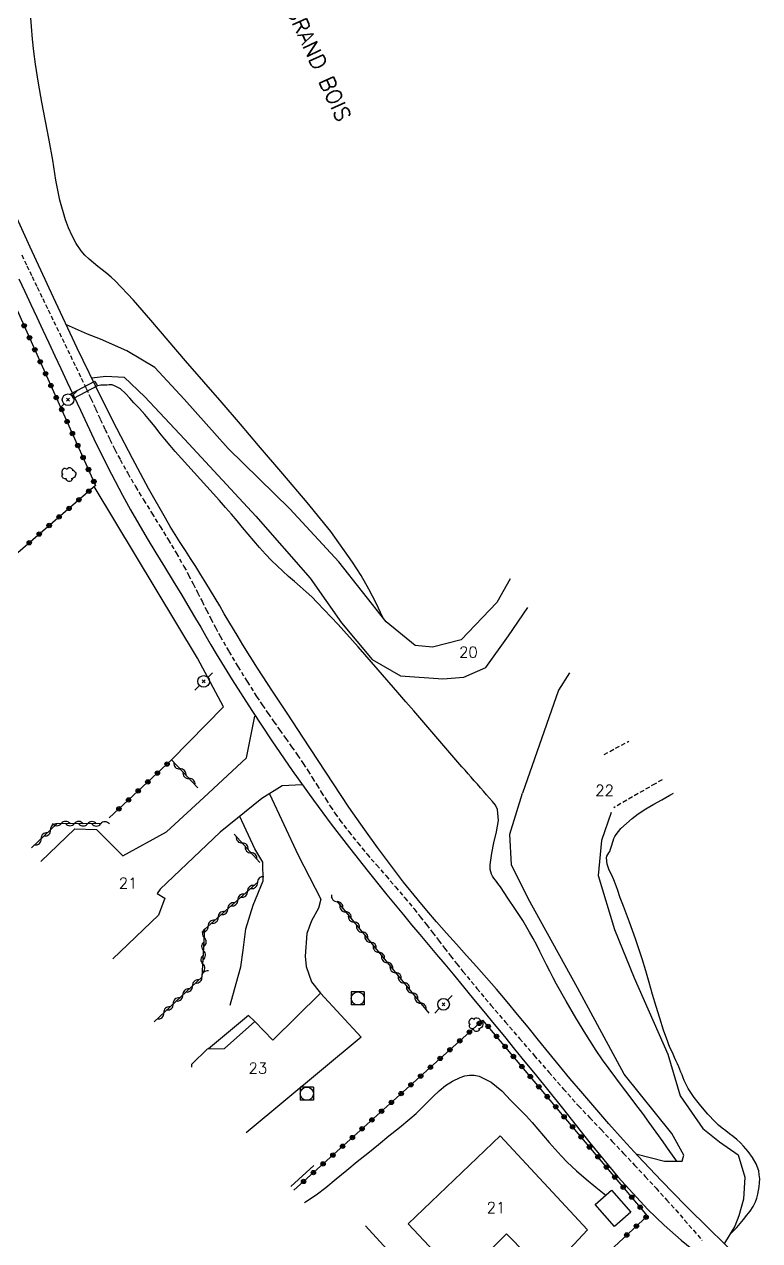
# Model space of a CAD drawing. Header units: millimetres. Extents: x 157000 to 158000, y 155000 to 156000.
# Drawn here: x 157138.7 to 157222.7, y 155485.5 to 155624.5 of the extents above; entities that cross this region are included whole.
import ezdxf
from ezdxf.enums import TextEntityAlignment as Align

# ---------------------------------------------------------------- set-up
doc = ezdxf.new("R2010")
doc.units = ezdxf.units.MM
doc.linetypes.add('DASHED', pattern=[0.75, 0.5, -0.25])
doc.layers.get('0').update_dxf_attribs({"linetype": 'CONTINUOUS'})
for name, color, linetype in [('W0001', 6, 'DASHED'), ('W0008', 7, 'CONTINUOUS'), ('W0017', 7, 'CONTINUOUS'), ('W0101', 7, 'CONTINUOUS'), ('W0104', 1, 'CONTINUOUS'), ('W0112', 1, 'DASHED'), ('W0211', 2, 'CONTINUOUS'), ('W0300', 7, 'CONTINUOUS'), ('W0303', 7, 'CONTINUOUS'), ('W0310', 3, 'CONTINUOUS'), ('W0323', 7, 'CONTINUOUS'), ('W0330', 7, 'CONTINUOUS'), ('W0402', 7, 'CONTINUOUS'), ('W0420', 7, 'CONTINUOUS'), ('W0473', 7, 'CONTINUOUS'), ('W0989', 7, 'CONTINUOUS'), ('W0991', 7, 'CONTINUOUS')]:
    doc.layers.add(name, color=color, linetype=linetype)
doc.styles.get("Standard").update_dxf_attribs({"font": 'romans.shx', "width": 0.85})

# ---------------------------------------------------------------- blocks, each defined once
blk = doc.blocks.new('T420')
for p, q in [((0.75, 0.75), (-0.75, 0.75)), ((-0.75, 0.75), (-0.75, -0.75)), ((0.75, 0.75), (0.75, -0.75)), ((0.75, -0.75), (-0.75, -0.75))]:
    blk.add_line(p, q)
blk.add_ellipse((0, 0), major_axis=(-0.53, 0.53), ratio=1, start_param=3.926991, end_param=10.210176)
blk = doc.blocks.new('T300')
for p, q in [((-0.8, 0.51), (-0.86, 0.34)), ((-0.86, 0.34), (-0.86, 0.17)), ((-0.86, 0.17), (-0.74, 0.06)), ((-0.69, 0.63), (-0.8, 0.51)), ((-0.8, -0.06), (-0.74, 0.06)), ((-0.74, 0.06), (-0.69, 0.11)), ((-0.57, 0.69), (-0.69, 0.63)), ((-0.46, 0.69), (-0.57, 0.69)), ((-0.29, 0.63), (-0.46, 0.69)), ((-0.29, 0.63), (-0.17, 0.74)), ((-0.23, 0.57), (-0.29, 0.63)), ((-0.17, 0.74), (-0.06, 0.8)), ((-0.06, 0.8), (0.06, 0.8)), ((0.06, 0.8), (0.23, 0.74)), ((0.23, 0.74), (0.34, 0.63)), ((0.34, 0.63), (0.4, 0.51)), ((0.46, 0.46), (0.34, 0.46)), ((0.4, 0.51), (0.4, 0.46)), ((0.57, 0.4), (0.46, 0.46)), ((0.57, 0.4), (0.69, 0.29)), ((0.69, 0.29), (0.74, 0.17)), ((0.74, 0.06), (0.69, -0.17)), ((0.74, 0.17), (0.74, 0.06)), ((-0.8, -0.17), (-0.8, -0.06)), ((-0.8, -0.23), (-0.8, -0.17)), ((-0.74, -0.34), (-0.8, -0.23)), ((-0.69, -0.4), (-0.74, -0.34)), ((-0.51, -0.46), (-0.69, -0.4)), ((-0.4, -0.46), (-0.51, -0.46)), ((-0.4, -0.46), (-0.34, -0.46)), ((-0.34, -0.46), (-0.34, -0.4)), ((-0.34, -0.51), (-0.34, -0.46)), ((-0.29, -0.63), (-0.34, -0.51)), ((-0.17, -0.74), (-0.29, -0.63)), ((-0.06, -0.8), (-0.17, -0.74)), ((0.06, -0.8), (-0.06, -0.8)), ((0.17, -0.74), (0.06, -0.8)), ((0.23, -0.69), (0.17, -0.74)), ((0.29, -0.46), (0.23, -0.46)), ((0.29, -0.63), (0.23, -0.69)), ((0.46, -0.4), (0.29, -0.46)), ((0.34, -0.51), (0.29, -0.63)), ((0.34, -0.51), (0.34, -0.46)), ((0.57, -0.34), (0.46, -0.4)), ((0.63, -0.29), (0.57, -0.34)), ((0.69, -0.17), (0.63, -0.29))]:
    blk.add_line(p, q)
blk = doc.blocks.new('T473')
for p, q in [((-0.166667, 0.166667), (0.166667, -0.166667)), ((-0.166667, -0.166667), (0.166667, 0.166667)), ((0.500001, 0.500001), (1.000002, 1.000002)), ((-1.000002, -1.000002), (-0.500001, -0.500001))]:
    blk.add_line(p, q)
blk.add_ellipse((0, 0), major_axis=(0.471405, 0.471405), ratio=1, start_param=5.4977871438, end_param=11.780972451)
blk = doc.blocks.new('t310o')
at = {"color": 0, "linetype": 'Continuous'}
for centre, start, end in [((-0.5, 0.38), 216.8699, 323.1304), ((0.5, -0.37), 36.8699, 143.1303)]:
    blk.add_arc(centre, 0.625, start, end, dxfattribs=at)
blk = doc.blocks.new('t323o')
at = {"color": 0, "linetype": 'Continuous'}
for radius in [0.25, 0.15]:
    blk.add_circle((0, 0), radius, dxfattribs=at)

msp = doc.modelspace()

# ---------------------------------------------------------------- linework, layer by layer
at = {"layer": 'W0001'}
msp.add_lwpolyline([(157138.42, 155598.11), (157139.01, 155596.88), (157139.6, 155595.65), (157140.19, 155594.43), (157140.82, 155593.12), (157141.45, 155591.82), (157142.08, 155590.52), (157142.72, 155589.22), (157143.35, 155587.92), (157143.98, 155586.62), (157144.61, 155585.32), (157145.23, 155584.02), (157145.79, 155582.85), (157146.33, 155581.69), (157146.86, 155580.51), (157147.4, 155579.34), (157147.95, 155578.18), (157148.5, 155577.01), (157149.07, 155575.86), (157149.67, 155574.72), (157150.53, 155573.16), (157151.43, 155571.63), (157152.35, 155570.11), (157153.29, 155568.6), (157154.23, 155567.09), (157155.16, 155565.58), (157156.07, 155564.05), (157156.95, 155562.51), (157157.49, 155561.53), (157158.01, 155560.53), (157158.52, 155559.53), (157159.02, 155558.53), (157159.52, 155557.53), (157160.03, 155556.53), (157160.55, 155555.53), (157161.09, 155554.55), (157162.09, 155552.8), (157163.12, 155551.07), (157164.18, 155549.35), (157165.26, 155547.65), (157165.9, 155546.68), (157166.56, 155545.72), (157167.23, 155544.76), (157167.9, 155543.81), (157168.58, 155542.86), (157169.25, 155541.91), (157169.92, 155540.96), (157170.57, 155539.99), (157171.1, 155539.19), (157171.62, 155538.37), (157172.13, 155537.55), (157172.64, 155536.73), (157173.15, 155535.91), (157173.67, 155535.1), (157174.21, 155534.3), (157174.77, 155533.52), (157175.78, 155532.2), (157176.81, 155530.91), (157177.87, 155529.64), (157178.95, 155528.39), (157180.04, 155527.14), (157181.12, 155525.89), (157182.19, 155524.63), (157183.24, 155523.36), (157183.95, 155522.47), (157184.65, 155521.58), (157185.34, 155520.69), (157186.03, 155519.79), (157186.72, 155518.89), (157187.42, 155518), (157188.12, 155517.11), (157188.83, 155516.23), (157190.42, 155514.29), (157192.03, 155512.38), (157193.66, 155510.47), (157195.29, 155508.57), (157196.96, 155506.63), (157198.64, 155504.7), (157200.32, 155502.78), (157202.02, 155500.87), (157203.31, 155499.51), (157204.61, 155498.15), (157205.89, 155496.79), (157207.18, 155495.43), (157208.42, 155494.1), (157209.66, 155492.78), (157210.89, 155491.44), (157212.11, 155490.1), (157213.14, 155488.96), (157214.15, 155487.8), (157215.16, 155486.64), (157216.16, 155485.48)], dxfattribs=at)
at = {"layer": 'W0008'}
for points in [[(157219.9, 155483.96), (157217.07, 155486.7), (157214.27, 155489.48), (157211.52, 155492.3), (157208.81, 155495.16), (157207.14, 155496.97), (157205.5, 155498.82), (157203.88, 155500.68), (157202.28, 155502.55), (157201.06, 155504), (157199.85, 155505.45), (157198.66, 155506.91), (157197.47, 155508.37), (157196.27, 155509.84), (157195.08, 155511.3), (157193.87, 155512.75), (157192.65, 155514.2), (157191.53, 155515.5), (157190.39, 155516.78), (157189.25, 155518.06), (157188.09, 155519.33), (157186.95, 155520.6), (157185.81, 155521.89), (157184.69, 155523.19), (157183.59, 155524.51), (157182.05, 155526.44), (157180.54, 155528.41), (157179.07, 155530.4), (157177.63, 155532.4), (157175.81, 155535.01), (157174.04, 155537.66), (157172.3, 155540.32), (157170.55, 155542.98), (157168.82, 155545.61), (157167.09, 155548.25), (157165.37, 155550.9), (157163.69, 155553.57), (157163.15, 155554.45), (157162.61, 155555.33), (157162.09, 155556.21), (157161.56, 155557.1), (157161.04, 155557.99), (157160.52, 155558.88), (157159.99, 155559.76), (157159.45, 155560.64), (157158.88, 155561.57), (157158.3, 155562.49), (157157.71, 155563.4), (157157.12, 155564.32), (157156.53, 155565.23), (157155.95, 155566.15), (157155.38, 155567.08), (157154.83, 155568.02), (157152.92, 155571.41), (157151.08, 155574.83), (157149.29, 155578.28), (157147.54, 155581.76), (157144.75, 155587.47), (157142.04, 155593.23), (157139.39, 155599.01), (157136.77, 155604.81)], [(157138.09, 155595.39), (157138.78, 155593.92), (157139.47, 155592.46), (157140.15, 155590.99), (157140.83, 155589.52), (157141.51, 155588.05), (157142.2, 155586.58), (157142.88, 155585.12), (157143.58, 155583.66), (157145.13, 155580.38), (157146.68, 155577.11), (157148.26, 155573.85), (157149.94, 155570.64), (157150.85, 155568.98), (157151.8, 155567.33), (157152.76, 155565.7), (157153.74, 155564.07), (157154.73, 155562.45), (157155.72, 155560.83), (157156.71, 155559.21), (157157.68, 155557.59), (157158.28, 155556.58), (157158.87, 155555.57), (157159.45, 155554.56), (157160.04, 155553.54), (157160.63, 155552.53), (157161.23, 155551.53), (157161.84, 155550.53), (157162.46, 155549.54), (157164.7, 155546.05), (157166.99, 155542.59), (157169.33, 155539.18), (157171.74, 155535.8), (157173.78, 155533.05), (157175.87, 155530.34), (157178, 155527.66), (157180.14, 155524.99), (157181.08, 155523.84), (157182.02, 155522.7), (157182.96, 155521.56), (157183.91, 155520.43), (157184.86, 155519.3), (157185.82, 155518.17), (157186.76, 155517.04), (157187.71, 155515.91), (157188.88, 155514.48), (157190.05, 155513.06), (157191.22, 155511.63), (157192.39, 155510.2), (157193.56, 155508.77), (157194.73, 155507.34), (157195.9, 155505.91), (157197.07, 155504.49), (157200.22, 155500.58), (157203.32, 155496.62), (157206.52, 155492.73), (157209.94, 155489.03), (157211.8, 155487.23), (157213.75, 155485.51), (157215.76, 155483.87)]]:
    msp.add_lwpolyline(points, dxfattribs=at)
at = {"layer": 'W0017'}
for points in [[(157194.24, 155561.09), (157192.72, 155558.39), (157188.63, 155554.14), (157185.35, 155553.28), (157183.36, 155553.48), (157180.04, 155556.19), (157174.65, 155563.02), (157169.07, 155569.11), (157162.02, 155575.99), (157157, 155581.61), (157153.62, 155585.23), (157150.45, 155587.14), (157147.43, 155588.49), (157145.93, 155589.04), (157143.53, 155590.13)], [(157146.43, 155584.06), (157148.02, 155584.27), (157150.13, 155584.13), (157152.49, 155581.88), (157157.02, 155577.05), (157165.17, 155568.26), (157171.38, 155561.18), (157174.95, 155556.08), (157178.47, 155551.87), (157181.71, 155550.01), (157186.52, 155549.65), (157188.92, 155549.84), (157191.45, 155550.95), (157194.02, 155554.59), (157196.23, 155557.81)], [(157201, 155550.37), (157199.76, 155548.36), (157195.63, 155536.59)], [(157140.61, 155528.79), (157144.5, 155532.52), (157146.96, 155532.44), (157149.99, 155529.42), (157154.98, 155532.18), (157159.22, 155536.1), (157164.09, 155540.62), (157165.04, 155545.38)], [(157170.45, 155537.56), (157168.19, 155537.44), (157165.84, 155535.97), (157161.08, 155532.14), (157154.23, 155525.61), (157153.9, 155525.14), (157154.78, 155524.59), (157154.03, 155522.66), (157148.83, 155517.67)], [(157166.72, 155536.52), (157170.01, 155529.51), (157172.6, 155524.48), (157172.34, 155523.45), (157171.52, 155522.01), (157170.99, 155520.57), (157170.8, 155517.95), (157170.93, 155516.78), (157171.54, 155515.05), (157172.54, 155513.74)], [(157208.59, 155495.38), (157211.85, 155494.54), (157213.87, 155494.53), (157214.07, 155495.24), (157212.69, 155497.7), (157207.26, 155504.47), (157201.91, 155514.35), (157196.29, 155524.57), (157194.37, 155528.4), (157194.19, 155531.9), (157195.63, 155536.59)], [(157162.23, 155512.37), (157162.92, 155514.83), (157163.45, 155516.74), (157163.72, 155518.65), (157164.02, 155521.09), (157164.86, 155523.8), (157166, 155526.59), (157165.95, 155528.72), (157165.07, 155530.24), (157163.33, 155533.95)], [(157205.75, 155534.39), (157204.65, 155531.17), (157204.28, 155527.18), (157206.15, 155521.01), (157208.41, 155515.48), (157212.23, 155506.78), (157213.64, 155502.01), (157216.23, 155498.29), (157218.14, 155496.74), (157220.29, 155495.27), (157221.03, 155492.7), (157220.89, 155490.19), (157220.34, 155488.29), (157219.88, 155487.11), (157218.7, 155485.17)], [(157177.69, 155487.13), (157182.25, 155482.17), (157176.83, 155477.44), (157186.83, 155466.37)]]:
    msp.add_lwpolyline(points, dxfattribs=at)
at = {"layer": 'W0101'}
for points in [[(157157.84, 155505.29), (157157.85, 155505.63), (157159.65, 155507.36), (157161.58, 155507.4), (157165.05, 155510.51), (157167.12, 155508.37), (157172.54, 155513.74), (157177.22, 155508.71)], [(157177.22, 155508.71), (157164.07, 155497.78)]]:
    msp.add_lwpolyline(points, dxfattribs=at)
msp.add_lwpolyline([(157203.07, 155486.71), (157193.09, 155497.45), (157182.56, 155487.39), (157188.54, 155481.03), (157193.81, 155486.24), (157198.32, 155481.61)], close=True, dxfattribs=at)
at = {"layer": 'W0104'}
msp.add_lwpolyline([(157165.05, 155510.51), (157164.33, 155511.2), (157159.78, 155507.36)], dxfattribs=at)
msp.add_lwpolyline([(157206.14, 155487.07), (157203.93, 155489.6), (157205.8, 155491.23), (157208.01, 155488.7)], close=True, dxfattribs=at)
at = {"layer": 'W0112'}
for points in [[(157204.95, 155541.02), (157207.77, 155542.53)], [(157211.58, 155538.12), (157210.78, 155537.67), (157206.05, 155534.93)]]:
    msp.add_lwpolyline(points, dxfattribs=at)
at = {"layer": 'W0211'}
for points in [[(157179.67, 155556.67), (157178.91, 155558.31), (157178.09, 155559.91), (157177.19, 155561.48), (157176.23, 155563.01), (157173.73, 155566.49), (157171.03, 155569.82), (157168.25, 155573.08), (157165.49, 155576.34), (157163.42, 155578.78), (157161.33, 155581.2), (157159.23, 155583.61), (157157.12, 155586.02), (157155.15, 155588.33), (157153.19, 155590.65), (157151.19, 155592.94), (157149.1, 155595.15), (157148.63, 155595.59), (157148.13, 155596.01), (157147.62, 155596.41), (157147.11, 155596.81), (157146.61, 155597.21), (157146.11, 155597.64), (157145.65, 155598.1), (157145.23, 155598.6), (157144.66, 155599.42), (157144.18, 155600.29), (157143.77, 155601.2), (157143.41, 155602.13), (157142.77, 155604.36), (157142.32, 155606.65), (157141.96, 155608.94), (157141.57, 155611.22), (157141.15, 155613.39), (157140.73, 155615.57), (157140.33, 155617.75), (157139.99, 155619.93), (157139.81, 155621.36), (157139.67, 155622.78), (157139.54, 155624.21), (157139.42, 155625.63)], [(157213.25, 155494.53), (157212.48, 155495.65), (157211.7, 155496.76), (157210.92, 155497.87), (157210.12, 155498.97), (157209.37, 155500), (157208.6, 155501.02), (157207.83, 155502.03), (157207.06, 155503.05), (157206.28, 155504.06), (157205.52, 155505.09), (157204.78, 155506.13), (157204.06, 155507.18), (157202.86, 155509.04), (157201.72, 155510.93), (157200.61, 155512.84), (157199.52, 155514.76), (157199.13, 155515.5), (157198.74, 155516.24), (157198.37, 155516.99), (157198, 155517.74), (157197.63, 155518.49), (157197.26, 155519.24), (157196.86, 155519.98), (157196.45, 155520.71), (157195.66, 155522.03), (157194.82, 155523.32), (157193.96, 155524.6), (157193.11, 155525.89), (157192.97, 155526.09), (157192.81, 155526.29), (157192.65, 155526.49), (157192.5, 155526.68), (157192.34, 155526.89), (157192.2, 155527.11), (157192.09, 155527.34), (157192, 155527.59), (157191.95, 155527.86), (157191.93, 155528.14), (157191.94, 155528.42), (157191.97, 155528.69), (157192.02, 155528.95), (157192.06, 155529.21), (157192.1, 155529.48), (157192.14, 155529.74), (157192.35, 155530.93), (157192.67, 155532.17), (157192.88, 155533.46), (157192.76, 155534.73), (157192.55, 155535.22), (157192.22, 155535.65), (157191.86, 155536.02), (157191.53, 155536.39), (157191.19, 155536.81), (157190.84, 155537.21), (157190.49, 155537.62), (157190.13, 155538.02), (157189.78, 155538.41), (157189.42, 155538.81), (157189.07, 155539.21), (157188.71, 155539.61), (157187.8, 155540.67), (157186.88, 155541.74), (157185.97, 155542.8), (157185.06, 155543.87), (157184.14, 155544.93), (157183.23, 155545.99), (157182.31, 155547.05), (157181.39, 155548.11), (157179.13, 155550.71), (157176.87, 155553.32), (157174.57, 155555.89), (157172.19, 155558.4), (157171.56, 155559.02), (157170.91, 155559.62), (157170.24, 155560.21), (157169.57, 155560.79), (157168.9, 155561.37), (157168.24, 155561.96), (157167.59, 155562.57), (157166.96, 155563.2), (157166.27, 155563.92), (157165.6, 155564.67), (157164.95, 155565.42), (157164.3, 155566.19), (157163.66, 155566.96), (157163.02, 155567.73), (157162.38, 155568.49), (157161.72, 155569.24), (157161.01, 155570.05), (157160.29, 155570.85), (157159.56, 155571.65), (157158.84, 155572.45), (157158.11, 155573.25), (157157.39, 155574.05), (157156.67, 155574.85), (157155.96, 155575.66), (157155.37, 155576.35), (157154.79, 155577.06), (157154.22, 155577.76), (157153.65, 155578.47), (157153.07, 155579.18), (157152.49, 155579.87), (157151.88, 155580.55), (157151.25, 155581.22), (157150.76, 155581.75), (157150.26, 155582.29), (157149.69, 155582.8), (157149.04, 155583.17), (157148.74, 155583.25), (157148.43, 155583.26), (157148.13, 155583.24), (157147.84, 155583.23), (157147.64, 155583.22), (157147.45, 155583.21), (157147.26, 155583.19), (157147.07, 155583.16)], [(157219.27, 155486.11), (157219.7, 155486.53), (157220.12, 155486.96), (157220.51, 155487.41), (157220.89, 155487.88), (157221.27, 155488.35), (157221.65, 155488.83), (157221.99, 155489.34), (157222.25, 155489.9), (157222.39, 155490.32), (157222.51, 155490.75), (157222.61, 155491.18), (157222.68, 155491.62), (157222.72, 155492.07), (157222.73, 155492.53), (157222.69, 155492.98), (157222.62, 155493.42), (157222.34, 155494.23), (157221.92, 155494.96), (157221.42, 155495.63), (157220.89, 155496.26), (157220.52, 155496.65), (157220.13, 155497.01), (157219.71, 155497.35), (157219.28, 155497.67), (157218.85, 155497.99), (157218.43, 155498.31), (157218.02, 155498.66), (157217.63, 155499.03), (157216.79, 155499.92), (157215.99, 155500.86), (157215.24, 155501.83), (157214.56, 155502.86), (157214.4, 155503.16), (157214.25, 155503.46), (157214.11, 155503.77), (157213.98, 155504.08), (157213.86, 155504.39), (157213.74, 155504.7), (157213.62, 155505.02), (157213.49, 155505.33), (157213.33, 155505.68), (157213.17, 155506.04), (157213, 155506.39), (157212.84, 155506.75), (157212.68, 155507.1), (157212.52, 155507.46), (157212.37, 155507.82), (157212.23, 155508.18), (157211.76, 155509.52), (157211.31, 155510.87), (157210.9, 155512.23), (157210.5, 155513.59), (157210.11, 155514.95), (157209.71, 155516.31), (157209.29, 155517.67), (157208.86, 155519.02), (157208.53, 155519.96), (157208.2, 155520.9), (157207.86, 155521.84), (157207.51, 155522.77), (157207.16, 155523.7), (157206.81, 155524.64), (157206.47, 155525.57), (157206.14, 155526.51), (157205.87, 155527.14), (157205.55, 155527.78), (157205.3, 155528.47), (157205.23, 155529.2), (157205.28, 155529.41), (157205.39, 155529.6), (157205.51, 155529.77), (157205.61, 155529.95), (157205.7, 155530.19), (157205.78, 155530.43), (157205.85, 155530.67), (157205.92, 155530.92), (157205.99, 155531.16), (157206.08, 155531.4), (157206.19, 155531.64), (157206.32, 155531.86), (157206.86, 155532.55), (157207.5, 155533.15), (157208.17, 155533.7), (157208.86, 155534.22), (157209.73, 155534.81), (157210.64, 155535.34), (157211.57, 155535.84), (157212.48, 155536.36), (157212.89, 155536.61)], [(157170.71, 155489.78), (157170.85, 155489.9), (157172.06, 155490.7), (157173.17, 155491.52), (157174.36, 155492.52), (157175.55, 155493.51), (157176.76, 155494.49), (157177.96, 155495.47), (157179.17, 155496.44), (157180.37, 155497.42), (157181.57, 155498.39), (157182.77, 155499.38), (157183.47, 155499.99), (157184.13, 155500.63), (157184.77, 155501.29), (157185.42, 155501.94), (157186.11, 155502.58), (157186.85, 155503.17), (157187.64, 155503.69), (157188.5, 155504.11), (157189.03, 155504.28), (157189.57, 155504.37), (157190.13, 155504.37), (157190.68, 155504.25), (157192.07, 155503.57), (157193.26, 155502.58), (157194.3, 155501.47), (157195.32, 155500.43), (157196.04, 155499.71), (157196.72, 155498.97), (157197.39, 155498.21), (157198.04, 155497.44), (157198.69, 155496.67), (157199.36, 155495.9), (157200.04, 155495.16), (157200.75, 155494.44), (157201.81, 155493.45), (157202.9, 155492.49), (157204.02, 155491.56), (157205.16, 155490.67)]]:
    msp.add_lwpolyline(points, dxfattribs=at)
at = {"layer": 'W0303'}
msp.add_lwpolyline([(157171.8, 155494.06), (157169.15, 155491.65)], dxfattribs=at)
at = {"layer": 'W0310'}
for points in [[(157158.56, 155537.2), (157155.53, 155540.39)], [(157147.52, 155533.09), (157142.49, 155533.13), (157139.53, 155530.36)], [(157162.68, 155531.93), (157165.61, 155528.67)], [(157153.56, 155510.45), (157159.04, 155515.61), (157159.34, 155521.05), (157165.45, 155526.45)], [(157174.41, 155524.26), (157184.93, 155511.44)]]:
    msp.add_lwpolyline(points, dxfattribs=at)
at = {"layer": 'W0323'}
for points in [[(157136.46, 155595.02), (157146.86, 155571.78), (157132.48, 155559.33)], [(157155.53, 155540.39), (157148.43, 155533.79)], [(157201.21, 155480.19), (157209.9, 155488.29), (157191.1, 155510.67), (157169.51, 155491.22)]]:
    msp.add_lwpolyline(points, dxfattribs=at)
at = {"layer": 'W0330'}
msp.add_lwpolyline([(157155.53, 155540.39), (157161.46, 155546.48), (157158.51, 155552.01), (157146.7, 155571.64)], dxfattribs=at)
at = {"layer": 'W0402'}
msp.add_lwpolyline([(157147.07, 155583.16), (157144.32, 155581.69), (157144.03, 155582.23), (157146.78, 155583.7)], close=True, dxfattribs=at)

# ---------------------------------------------------------------- block references
at = {"layer": 'W0300'}
for p in [(157143.85, 155573), (157190.37, 155510.14)]:
    msp.add_blockref('T300', p, dxfattribs=at)
at = {"layer": 'W0310'}
for p, rotation in [((157156.5, 155539.37), 133.5453571117487), ((157157.53, 155538.29), 133.5453571117487), ((157140.63, 155531.38), 223.18396527267), ((157141.72, 155532.41), 223.18396527267), ((157142.94, 155533.13), 179.556208398514), ((157144.44, 155533.12), 179.556208398514), ((157145.94, 155533.1), 179.556208398514), ((157147.44, 155533.09), 179.556208398514), ((157163.61, 155530.9), 311.9697401276247), ((157164.61, 155529.78), 311.9697401276247), ((157165.35, 155526.37), 41.51508987253162), ((157163.11, 155524.38), 41.51508987253162), ((157164.23, 155525.37), 41.51508987253162), ((157161.98, 155523.39), 41.51508987253162), ((157174.46, 155524.19), 309.3817816900282), ((157175.41, 155523.03), 309.3817816900282), ((157160.86, 155522.39), 41.51508987253162), ((157176.37, 155521.87), 309.3817816900282), ((157159.74, 155521.4), 41.51508987253162), ((157159.29, 155520.08), 86.8084905695433), ((157177.32, 155520.71), 309.3817816900282), ((157159.2, 155518.58), 86.8084905695433), ((157178.27, 155519.55), 309.3817816900282), ((157179.22, 155518.4), 309.3817816900282), ((157159.12, 155517.08), 86.8084905695433), ((157180.17, 155517.24), 309.3817816900282), ((157181.13, 155516.08), 309.3817816900282), ((157157.93, 155514.56), 43.32689436198065), ((157159.02, 155515.59), 43.32689436198065), ((157182.08, 155514.92), 309.3817816900282), ((157156.83, 155513.53), 43.32689436198065), ((157183.03, 155513.76), 309.3817816900282), ((157155.74, 155512.51), 43.32689436198065), ((157183.98, 155512.6), 309.3817816900282), ((157154.65, 155511.48), 43.32689436198065)]:
    msp.add_blockref('t310o', p, dxfattribs=dict(at, rotation=rotation))
at = {"layer": 'W0323'}
for p, rotation in [((157138.7, 155590.02), 294.1034779097057), ((157139.31, 155588.65), 294.1034779097057), ((157139.92, 155587.28), 294.1034779097057), ((157140.54, 155585.91), 294.1034779097057), ((157141.15, 155584.54), 294.1034779097057), ((157141.76, 155583.18), 294.1034779097057), ((157142.37, 155581.81), 294.1034779097057), ((157142.99, 155580.44), 294.1034779097057), ((157143.6, 155579.07), 294.1034779097057), ((157144.21, 155577.7), 294.1034779097057), ((157144.83, 155576.33), 294.1034779097057), ((157145.44, 155574.96), 294.1034779097057), ((157146.05, 155573.59), 294.1034779097057), ((157146.66, 155572.22), 294.1034779097057), ((157146.09, 155571.11), 220.8800761920944), ((157144.96, 155570.13), 220.8800761920944), ((157142.69, 155568.17), 220.8800761920944), ((157143.83, 155569.15), 220.8800761920944), ((157141.56, 155567.19), 220.8800761920944), ((157139.29, 155565.22), 220.8800761920944), ((157140.42, 155566.21), 220.8800761920944), ((157153.93, 155538.9), 222.9213096040605), ((157155.03, 155539.92), 222.9213096040605), ((157152.83, 155537.88), 222.9213096040605), ((157151.73, 155536.86), 222.9213096040605), ((157149.53, 155534.81), 222.9213096040605), ((157150.63, 155535.83), 222.9213096040605), ((157190.69, 155510.29), 222.009291195329), ((157191.71, 155509.94), 130.0450300319343), ((157188.46, 155508.29), 222.009291195329), ((157189.57, 155509.29), 222.009291195329), ((157192.67, 155508.8), 130.0450300319343), ((157187.34, 155507.28), 222.009291195329), ((157193.64, 155507.65), 130.0450300319343), ((157186.23, 155506.28), 222.009291195329), ((157194.6, 155506.5), 130.0450300319343), ((157195.57, 155505.35), 130.0450300319343), ((157184, 155504.27), 222.009291195329), ((157185.11, 155505.27), 222.009291195329), ((157196.53, 155504.2), 130.0450300319343), ((157182.89, 155503.27), 222.009291195329), ((157197.5, 155503.05), 130.0450300319343), ((157180.66, 155501.26), 222.009291195329), ((157181.77, 155502.26), 222.009291195329), ((157198.46, 155501.91), 130.0450300319343), ((157179.54, 155500.25), 222.009291195329), ((157199.43, 155500.76), 130.0450300319343), ((157178.43, 155499.25), 222.009291195329), ((157200.39, 155499.61), 130.0450300319343), ((157201.36, 155498.46), 130.0450300319343), ((157176.2, 155497.24), 222.009291195329), ((157177.31, 155498.25), 222.009291195329), ((157202.32, 155497.31), 130.0450300319343), ((157175.08, 155496.24), 222.009291195329), ((157203.29, 155496.16), 130.0450300319343), ((157172.85, 155494.23), 222.009291195329), ((157173.97, 155495.23), 222.009291195329), ((157204.25, 155495.02), 130.0450300319343), ((157171.74, 155493.23), 222.009291195329), ((157205.22, 155493.87), 130.0450300319343), ((157170.62, 155492.22), 222.009291195329), ((157206.18, 155492.72), 130.0450300319343), ((157207.15, 155491.57), 130.0450300319343), ((157208.11, 155490.42), 130.0450300319343), ((157209.08, 155489.27), 130.0450300319343), ((157209.75, 155488.14), 42.98039954166713), ((157207.55, 155486.1), 42.98039954166713), ((157208.65, 155487.12), 42.98039954166713)]:
    msp.add_blockref('t323o', p, dxfattribs=dict(at, rotation=rotation))
at = {"layer": 'W0420'}
for p in [(157176.81, 155513.14), (157171, 155502.25)]:
    msp.add_blockref('T420', p, dxfattribs=at)
at = {"layer": 'W0473'}
for p in [(157143.72, 155581.56), (157159.21, 155549.37), (157186.61, 155512.47)]:
    msp.add_blockref('T473', p, dxfattribs=at)

# ---------------------------------------------------------------- texts
at = {"layer": 'W0989'}
msp.add_text('CHEMIN DU GRAND BOIS', height=1.75, rotation=294.7353, dxfattribs=at).set_placement((157162.58, 155639.13))
at = {"layer": 'W0991'}
for s, p in [('20', (157189.45, 155552.71)), ('22', (157205.01, 155536.91)), ('21', (157150.58, 155526.31)), ('23', (157165.4, 155505.17)), ('21', (157192.61, 155489.24))]:
    msp.add_text(s, height=1.25, dxfattribs=at).set_placement(p, align=Align.MIDDLE_CENTER)

doc.saveas('drawing.dxf')
